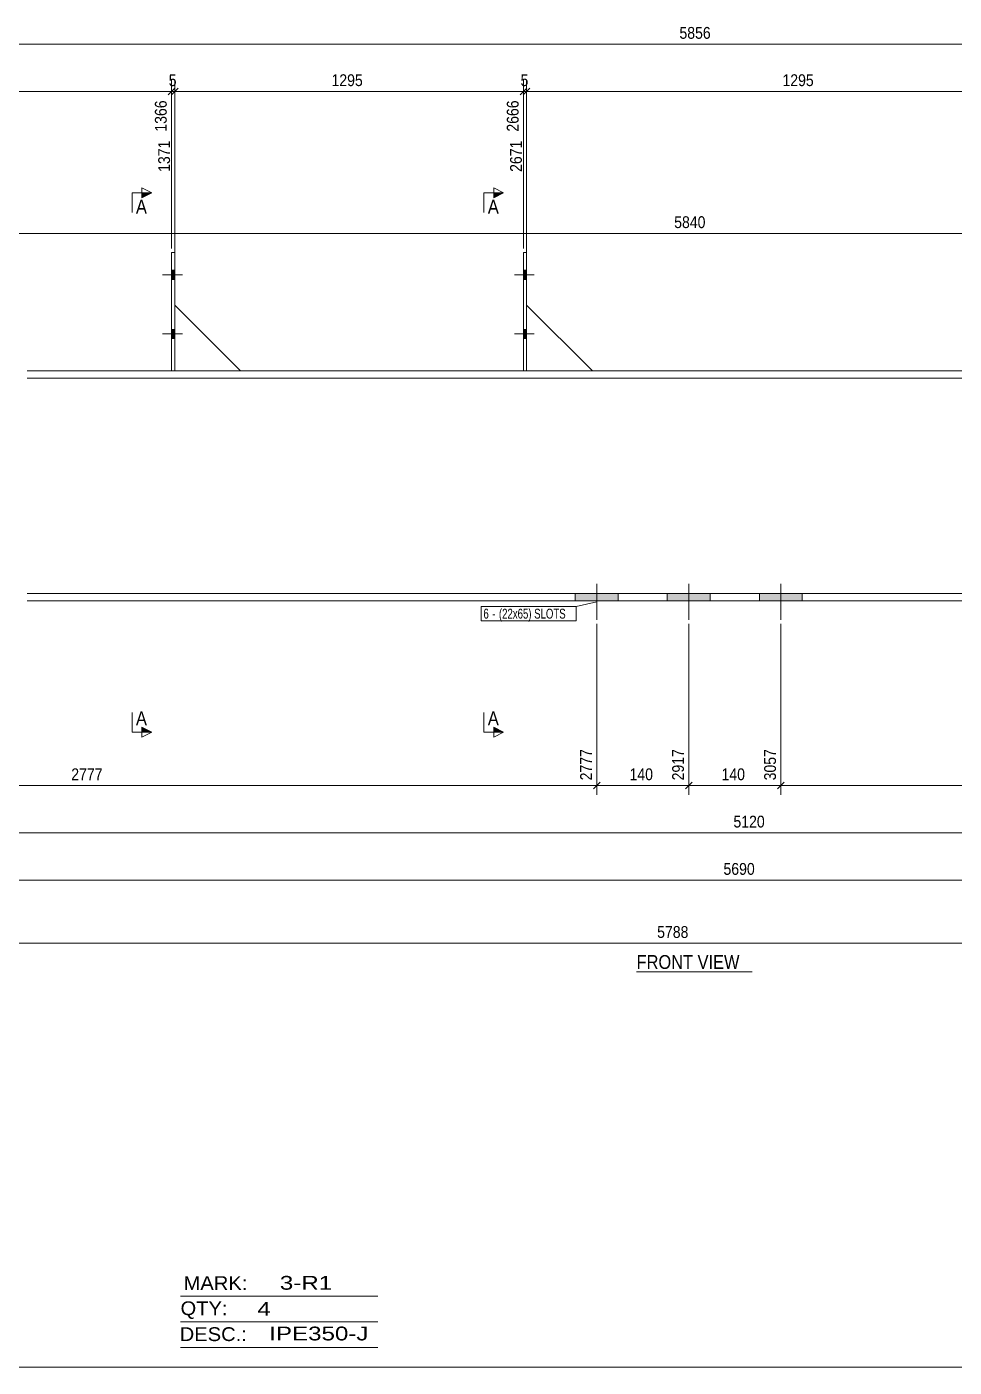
# Model space of a CAD drawing. Header units: millimetres. Extents: x 2 to 825, y 1 to 579.
# Drawn here: x 178.5 to 413.7, y 5 to 344.9 of the extents above; entities that cross this region are included whole.
import ezdxf

# ---------------------------------------------------------------- set-up
doc = ezdxf.new("R2010")
doc.units = ezdxf.units.MM
doc.linetypes.add('XKITLINE00', pattern=[0])
doc.linetypes.add('XKITLINE01', pattern=[4, 1, -1, 1, -1])
for name, color, linetype, lineweight in [('Bolt', 3, 'Continuous', 0), ('BoltMark', 7, 'Continuous', 0), ('Dimensions', 7, 'Continuous', 0), ('DrawingSheet', 5, 'Continuous', 0), ('OtherObjectType', 7, 'Continuous', 0), ('Part', 2, 'Continuous', 0), ('Section', 6, 'Continuous', 0)]:
    doc.layers.add(name, color=color, linetype=linetype, lineweight=lineweight)
doc.styles.add('ARIAL', font='ARIAL.TTF')
doc.styles.add('ARIAL_NARROW', font='ARIALN.TTF')

# ---------------------------------------------------------------- blocks, each defined once
blk = doc.blocks.new('*A2')
at = {"layer": 'Bolt'}
for points in [[(317.62, 199.33), (317.62, 201.16), (328.45, 201.16), (328.45, 199.33)], [(317.62, 199.33), (317.62, 201.16), (328.45, 201.16), (328.45, 199.33)], [(340.95, 199.33), (340.95, 201.16), (351.79, 201.16), (351.79, 199.33)], [(340.95, 199.33), (340.95, 201.16), (351.79, 201.16), (351.79, 199.33)], [(364.29, 199.33), (364.29, 201.16), (375.12, 201.16), (375.12, 199.33)], [(364.29, 199.33), (364.29, 201.16), (375.12, 201.16), (375.12, 199.33)]]:
    blk.add_hatch(color=3, dxfattribs=at).paths.add_polyline_path(points, flags=17)
at = {"layer": 'Bolt', "color": 3, "linetype": 'XKITLINE00', "lineweight": 0}
for p, q in [((317.62, 199.33), (317.62, 201.16)), ((317.62, 199.33), (317.62, 201.16)), ((323.04, 194.5), (323.04, 203.66)), ((323.04, 194.5), (323.04, 203.66)), ((328.45, 199.33), (328.45, 201.16)), ((328.45, 199.33), (328.45, 201.16)), ((340.95, 199.33), (340.95, 201.16)), ((340.95, 199.33), (340.95, 201.16)), ((346.37, 194.5), (346.37, 203.66)), ((346.37, 194.5), (346.37, 203.66)), ((351.79, 199.33), (351.79, 201.16)), ((351.79, 199.33), (351.79, 201.16)), ((364.29, 199.33), (364.29, 201.16)), ((364.29, 199.33), (364.29, 201.16)), ((369.7, 194.5), (369.7, 203.66)), ((369.7, 194.5), (369.7, 203.66)), ((375.12, 199.33), (375.12, 201.16)), ((375.12, 199.33), (375.12, 201.16))]:
    blk.add_line(p, q, dxfattribs=at)
blk = doc.blocks.new('*A5')
at = {"layer": 'Bolt'}
for points in [[(215.2, 283.16), (216.04, 283.16), (216.04, 280.83), (215.2, 280.83)], [(215.2, 283.16), (216.04, 283.16), (216.04, 280.83), (215.2, 280.83)], [(215.2, 268.16), (216.04, 268.16), (216.04, 265.83), (215.2, 265.83)], [(215.2, 268.16), (216.04, 268.16), (216.04, 265.83), (215.2, 265.83)]]:
    blk.add_hatch(color=3, dxfattribs=at).paths.add_polyline_path(points, flags=17)
at = {"layer": 'Bolt', "color": 3, "linetype": 'XKITLINE00', "lineweight": 0}
for p, q in [((216.04, 283.16), (215.2, 283.16)), ((216.04, 283.16), (215.2, 283.16)), ((217.97, 282), (212.97, 282)), ((217.97, 282), (212.97, 282)), ((216.04, 280.83), (215.2, 280.83)), ((216.04, 280.83), (215.2, 280.83)), ((217.97, 267), (212.97, 267)), ((217.97, 267), (212.97, 267)), ((216.04, 268.16), (215.2, 268.16)), ((216.04, 268.16), (215.2, 268.16)), ((216.04, 265.83), (215.2, 265.83)), ((216.04, 265.83), (215.2, 265.83))]:
    blk.add_line(p, q, dxfattribs=at)
blk = doc.blocks.new('*A6')
at = {"layer": 'Bolt'}
for points in [[(304.44, 283.16), (305.27, 283.16), (305.27, 280.83), (304.44, 280.83)], [(304.44, 283.16), (305.27, 283.16), (305.27, 280.83), (304.44, 280.83)], [(304.44, 268.16), (305.27, 268.16), (305.27, 265.83), (304.44, 265.83)], [(304.44, 268.16), (305.27, 268.16), (305.27, 265.83), (304.44, 265.83)]]:
    blk.add_hatch(color=3, dxfattribs=at).paths.add_polyline_path(points, flags=17)
at = {"layer": 'Bolt', "color": 3, "linetype": 'XKITLINE00', "lineweight": 0}
for p, q in [((305.27, 283.16), (304.44, 283.16)), ((305.27, 283.16), (304.44, 283.16)), ((307.2, 282), (302.2, 282)), ((307.2, 282), (302.2, 282)), ((305.27, 280.83), (304.44, 280.83)), ((305.27, 280.83), (304.44, 280.83)), ((307.2, 267), (302.2, 267)), ((307.2, 267), (302.2, 267)), ((305.27, 268.16), (304.44, 268.16)), ((305.27, 268.16), (304.44, 268.16)), ((305.27, 265.83), (304.44, 265.83)), ((305.27, 265.83), (304.44, 265.83))]:
    blk.add_line(p, q, dxfattribs=at)
blk = doc.blocks.new('*A12')
at = {"layer": 'Part', "color": 2, "linetype": 'XKITLINE00', "lineweight": 0}
for p, q in [((267.7, 257.66), (178.57, 257.66)), ((267.7, 255.83), (178.57, 255.83)), ((407.2, 257.66), (267.8, 257.66)), ((407.2, 255.83), (267.8, 255.83)), ((496.44, 257.66), (407.3, 257.66)), ((496.44, 255.83), (407.3, 255.83)), ((267.7, 201.16), (178.57, 201.16)), ((407.2, 201.16), (267.8, 201.16)), ((496.44, 201.16), (407.3, 201.16)), ((267.7, 199.33), (178.57, 199.33)), ((407.2, 199.33), (267.8, 199.33)), ((496.44, 199.33), (407.3, 199.33))]:
    blk.add_line(p, q, dxfattribs=at)
blk = doc.blocks.new('*A15')
at = {"layer": 'Part', "color": 2, "linetype": 'XKITLINE00', "lineweight": 0}
blk.add_line((232.7, 257.66), (216.04, 274.33), dxfattribs=at)
at = {"layer": 'Part', "color": 7, "linetype": 'XKITLINE01', "lineweight": 0}
for p, q in [((216.04, 274.33), (216.04, 257.66)), ((216.04, 257.66), (232.7, 257.66))]:
    blk.add_line(p, q, dxfattribs=at)
blk = doc.blocks.new('*A16')
at = {"layer": 'Part', "color": 2, "linetype": 'XKITLINE00', "lineweight": 0}
for p, q in [((215.2, 287.66), (216.04, 287.66)), ((215.2, 287.66), (215.2, 257.66)), ((216.04, 287.66), (216.04, 257.66))]:
    blk.add_line(p, q, dxfattribs=at)
at = {"layer": 'Part', "color": 7, "linetype": 'XKITLINE01', "lineweight": 0}
blk.add_line((216.04, 257.66), (215.2, 257.66), dxfattribs=at)
blk = doc.blocks.new('*A17')
at = {"layer": 'Part', "color": 2, "linetype": 'XKITLINE00', "lineweight": 0}
blk.add_line((321.94, 257.66), (305.27, 274.33), dxfattribs=at)
at = {"layer": 'Part', "color": 7, "linetype": 'XKITLINE01', "lineweight": 0}
for p, q in [((305.27, 274.33), (305.27, 257.66)), ((305.27, 257.66), (321.94, 257.66))]:
    blk.add_line(p, q, dxfattribs=at)
blk = doc.blocks.new('*A18')
at = {"layer": 'Part', "color": 2, "linetype": 'XKITLINE00', "lineweight": 0}
for p, q in [((304.44, 287.66), (305.27, 287.66)), ((304.44, 287.66), (304.44, 257.66)), ((305.27, 287.66), (305.27, 257.66))]:
    blk.add_line(p, q, dxfattribs=at)
at = {"layer": 'Part', "color": 7, "linetype": 'XKITLINE01', "lineweight": 0}
blk.add_line((305.27, 257.66), (304.44, 257.66), dxfattribs=at)
blk = doc.blocks.new('*A60')
at = {"layer": 'DrawingSheet', "color": 5, "linetype": 'XKITLINE00', "lineweight": 0}
blk.add_line((5, 5), (825, 5), dxfattribs=at)
blk = doc.blocks.new('*A64')
at = {"layer": 'OtherObjectType', "color": 6, "linetype": 'XKITLINE00', "lineweight": 0}
for p, q in [((217.5, 23), (267.5, 23)), ((217.5, 16.5), (267.5, 16.5)), ((217.5, 10), (267.5, 10))]:
    blk.add_line(p, q, dxfattribs=at)
at = {"layer": 'OtherObjectType', "color": 6, "style": 'ARIAL_NARROW'}
for s, width, p in [('MARK:', 1.275, (218.27, 24.58)), ('3-R1', 1.525501, (242.69, 24.65)), ('QTY:', 1.275, (217.5, 18.19)), ('4', 1.525501, (236.99, 18.05)), ('DESC.:', 1.275, (217.29, 11.63)), ('IPE350-J', 1.525501, (240, 11.79))]:
    blk.add_text(s, height=3.5, dxfattribs=dict(at, width=width)).set_placement(p)
blk = doc.blocks.new('*A77')
at = {"layer": 'BoltMark', "color": 7, "linetype": 'XKITLINE00', "lineweight": 0}
for p, q in [((293.72, 197.93), (317.84, 197.93)), ((293.72, 194.23), (293.72, 197.93)), ((323.04, 199.08), (317.84, 197.93)), ((317.84, 194.23), (317.84, 197.93)), ((293.72, 194.23), (317.84, 194.23))]:
    blk.add_line(p, q, dxfattribs=at)
at = {"layer": 'BoltMark', "color": 3, "style": 'ARIAL_NARROW', "width": 0.85}
for s, p in [('6', (294.32, 194.83)), ('(22x65) SLOTS', (298.25, 194.83)), ('-', (296.59, 194.83))]:
    blk.add_text(s, height=2.5, dxfattribs=at).set_placement(p)
blk = doc.blocks.new('*A85')
at = {"layer": 'Section'}
for points in [[(207.7, 302.77), (210.2, 302.77), (207.7, 301.52)], [(207.7, 167.3), (210.2, 166.05), (207.7, 166.05)]]:
    blk.add_hatch(color=3, dxfattribs=at).paths.add_polyline_path(points, flags=17)
at = {"layer": 'Section', "color": 1, "linetype": 'XKITLINE00', "lineweight": 0}
for p, q in [((205.2, 302.77), (205.2, 297.77)), ((205.2, 302.77), (210.2, 302.77)), ((205.2, 166.05), (205.2, 171.05)), ((205.2, 166.05), (210.2, 166.05))]:
    blk.add_line(p, q, dxfattribs=at)
at = {"layer": 'Section', "color": 3, "linetype": 'XKITLINE00', "lineweight": 0}
for p, q in [((207.7, 301.52), (207.7, 304.02)), ((207.7, 304.02), (210.2, 302.77)), ((210.2, 302.77), (207.7, 301.52)), ((210.2, 166.05), (207.7, 167.3)), ((207.7, 167.3), (207.7, 164.8)), ((210.2, 166.05), (207.7, 164.8))]:
    blk.add_line(p, q, dxfattribs=at)
at = {"layer": 'Section', "color": 7, "style": 'ARIAL', "width": 0.85}
for p in [(206.2, 297.52), (206.2, 167.8)]:
    blk.add_text('A', height=3.5, dxfattribs=at).set_placement(p)
blk = doc.blocks.new('*A87')
at = {"layer": 'Section'}
for points in [[(296.94, 302.77), (299.44, 302.77), (296.94, 301.52)], [(296.94, 167.3), (299.44, 166.05), (296.94, 166.05)]]:
    blk.add_hatch(color=3, dxfattribs=at).paths.add_polyline_path(points, flags=17)
at = {"layer": 'Section', "color": 1, "linetype": 'XKITLINE00', "lineweight": 0}
for p, q in [((294.44, 302.77), (294.44, 297.77)), ((294.44, 302.77), (299.44, 302.77)), ((294.44, 166.05), (294.44, 171.05)), ((294.44, 166.05), (299.44, 166.05))]:
    blk.add_line(p, q, dxfattribs=at)
at = {"layer": 'Section', "color": 3, "linetype": 'XKITLINE00', "lineweight": 0}
for p, q in [((296.94, 301.52), (296.94, 304.02)), ((296.94, 304.02), (299.44, 302.77)), ((299.44, 302.77), (296.94, 301.52)), ((299.44, 166.05), (296.94, 167.3)), ((296.94, 167.3), (296.94, 164.8)), ((299.44, 166.05), (296.94, 164.8))]:
    blk.add_line(p, q, dxfattribs=at)
at = {"layer": 'Section', "color": 7, "style": 'ARIAL', "width": 0.85}
for p in [(295.44, 297.52), (295.44, 167.8)]:
    blk.add_text('A', height=3.5, dxfattribs=at).set_placement(p)
blk = doc.blocks.new('*A89')
at = {"layer": 'OtherObjectType', "color": 7, "linetype": 'XKITLINE00', "lineweight": 0}
blk.add_line((333.16, 105.25), (362.46, 105.25), dxfattribs=at)
at = {"layer": 'OtherObjectType', "color": 7, "style": 'ARIAL', "width": 0.85}
blk.add_text('FRONT VIEW', height=3.5, dxfattribs=at).set_placement((333.16, 106))
blk = doc.blocks.new('*A91')
at = {"layer": 'Dimensions', "color": 7, "linetype": 'XKITLINE00', "lineweight": 0}
blk.add_line((65.47, 340.5), (631.48, 340.5), dxfattribs=at)
at = {"layer": 'Dimensions', "color": 3, "style": 'ARIAL', "width": 0.85}
blk.add_text('5856', height=3, dxfattribs=at).set_placement((344.02, 341.85))
blk = doc.blocks.new('*A92')
at = {"layer": 'Dimensions', "color": 7, "linetype": 'XKITLINE00', "lineweight": 0}
blk.add_line((65.47, 292.5), (628.82, 292.5), dxfattribs=at)
at = {"layer": 'Dimensions', "color": 3, "style": 'ARIAL', "width": 0.85}
blk.add_text('5840', height=3, dxfattribs=at).set_placement((342.69, 293.85))
blk = doc.blocks.new('*A94')
at = {"layer": 'Dimensions', "color": 7, "linetype": 'XKITLINE00', "lineweight": 0}
blk.add_line((65.47, 112.5), (620.16, 112.5), dxfattribs=at)
at = {"layer": 'Dimensions', "color": 3, "style": 'ARIAL', "width": 0.85}
blk.add_text('5788', height=3, dxfattribs=at).set_placement((338.37, 113.85))
blk = doc.blocks.new('*A98')
at = {"layer": 'Dimensions', "color": 7, "linetype": 'XKITLINE00', "lineweight": 0}
blk.add_line((90.47, 128.5), (628.82, 128.5), dxfattribs=at)
at = {"layer": 'Dimensions', "color": 3, "style": 'ARIAL', "width": 0.85}
blk.add_text('5690', height=3, dxfattribs=at).set_placement((355.19, 129.85))
blk = doc.blocks.new('*A100')
at = {"layer": 'Dimensions', "color": 7, "linetype": 'XKITLINE00', "lineweight": 0}
blk.add_line((140.47, 140.5), (583.87, 140.5), dxfattribs=at)
at = {"layer": 'Dimensions', "color": 3, "style": 'ARIAL', "width": 0.85}
blk.add_text('5120', height=3, dxfattribs=at).set_placement((357.72, 141.85))
blk = doc.blocks.new('*A102')
at = {"layer": 'Dimensions', "color": 7, "linetype": 'XKITLINE00', "lineweight": 0}
for p, q in [((65.47, 196.66), (65.47, 150.1)), ((323.04, 193.5), (323.04, 150.1)), ((66.32, 153.34), (64.62, 151.65)), ((323.89, 153.34), (322.19, 151.65)), ((65.47, 152.5), (323.04, 152.5))]:
    blk.add_line(p, q, dxfattribs=at)
at = {"layer": 'Dimensions', "color": 3}
for p in [(65.47, 152.5), (323.04, 152.5)]:
    blk.add_point(p, dxfattribs=at)
at = {"layer": 'Dimensions', "color": 3, "style": 'ARIAL', "width": 0.85}
blk.add_text('2777', height=3, rotation=90.0002, dxfattribs=at).set_placement((321.84, 153.8))
blk.add_text('2777', height=3, dxfattribs=at).set_placement((189.8, 153.85))
blk = doc.blocks.new('*A103')
at = {"layer": 'Dimensions', "color": 7, "linetype": 'XKITLINE00', "lineweight": 0}
for p, q in [((323.04, 193.5), (323.04, 150.1)), ((346.37, 193.5), (346.37, 150.1)), ((323.89, 153.34), (322.19, 151.65)), ((347.22, 153.34), (345.52, 151.65)), ((323.04, 152.5), (346.37, 152.5))]:
    blk.add_line(p, q, dxfattribs=at)
at = {"layer": 'Dimensions', "color": 3}
for p in [(323.04, 152.5), (346.37, 152.5)]:
    blk.add_point(p, dxfattribs=at)
at = {"layer": 'Dimensions', "color": 3, "style": 'ARIAL', "width": 0.85}
blk.add_text('2917', height=3, rotation=90.0002, dxfattribs=at).set_placement((345.17, 153.8))
blk.add_text('140', height=3, dxfattribs=at).set_placement((331.37, 153.85))
blk = doc.blocks.new('*A104')
at = {"layer": 'Dimensions', "color": 7, "linetype": 'XKITLINE00', "lineweight": 0}
for p, q in [((346.37, 193.5), (346.37, 150.1)), ((369.7, 193.5), (369.7, 150.1)), ((347.22, 153.34), (345.52, 151.65)), ((370.55, 153.34), (368.86, 151.65)), ((346.37, 152.5), (369.7, 152.5))]:
    blk.add_line(p, q, dxfattribs=at)
at = {"layer": 'Dimensions', "color": 3}
for p in [(346.37, 152.5), (369.7, 152.5)]:
    blk.add_point(p, dxfattribs=at)
at = {"layer": 'Dimensions', "color": 3, "style": 'ARIAL', "width": 0.85}
blk.add_text('3057', height=3, rotation=90.0002, dxfattribs=at).set_placement((368.5, 153.8))
blk.add_text('140', height=3, dxfattribs=at).set_placement((354.7, 153.85))
blk = doc.blocks.new('*A105')
at = {"layer": 'Dimensions', "color": 7, "linetype": 'XKITLINE00', "lineweight": 0}
for p, q in [((628.82, 256.66), (628.82, 150.1)), ((369.7, 193.5), (369.7, 150.1)), ((370.55, 153.34), (368.86, 151.65)), ((629.66, 153.34), (627.97, 151.65)), ((369.7, 152.5), (628.82, 152.5))]:
    blk.add_line(p, q, dxfattribs=at)
at = {"layer": 'Dimensions', "color": 3}
for p in [(369.7, 152.5), (628.82, 152.5)]:
    blk.add_point(p, dxfattribs=at)
at = {"layer": 'Dimensions', "color": 3, "style": 'ARIAL', "width": 0.85}
blk.add_text('5840', height=3, rotation=90.0002, dxfattribs=at).set_placement((627.62, 153.8))
blk.add_text('2782', height=3, dxfattribs=at).set_placement((494.81, 153.85))
blk = doc.blocks.new('*A108')
at = {"layer": 'Dimensions', "color": 7, "linetype": 'XKITLINE00', "lineweight": 0}
for p, q in [((77.27, 275.33), (77.27, 331.35)), ((215.2, 288.66), (215.2, 331.35)), ((78.12, 329.34), (76.42, 327.65)), ((77.27, 328.5), (215.2, 328.5)), ((216.05, 329.34), (214.35, 327.65))]:
    blk.add_line(p, q, dxfattribs=at)
at = {"layer": 'Dimensions', "color": 3}
for p in [(77.27, 328.5), (215.2, 328.5)]:
    blk.add_point(p, dxfattribs=at)
at = {"layer": 'Dimensions', "color": 3, "style": 'ARIAL', "width": 0.85}
blk.add_text('1295', height=3, dxfattribs=at).set_placement((141.79, 329.85))
blk.add_text('1366', height=3, rotation=90.0002, dxfattribs=at).set_placement((214, 318.3))
blk = doc.blocks.new('*A109')
at = {"layer": 'Dimensions', "color": 7, "linetype": 'XKITLINE00', "lineweight": 0}
for p, q in [((215.2, 288.66), (215.2, 331.35)), ((216.04, 275.33), (216.04, 331.35)), ((216.05, 329.34), (214.35, 327.65)), ((216.89, 329.34), (215.19, 327.65)), ((215.2, 328.5), (216.04, 328.5))]:
    blk.add_line(p, q, dxfattribs=at)
at = {"layer": 'Dimensions', "color": 3}
for p in [(215.2, 328.5), (216.04, 328.5)]:
    blk.add_point(p, dxfattribs=at)
at = {"layer": 'Dimensions', "color": 3, "style": 'ARIAL', "width": 0.85}
blk.add_text('5', height=3, dxfattribs=at).set_placement((214.51, 329.85))
blk.add_text('1371', height=3, rotation=90.0002, dxfattribs=at).set_placement((214.84, 308.1))
blk = doc.blocks.new('*A110')
at = {"layer": 'Dimensions', "color": 7, "linetype": 'XKITLINE00', "lineweight": 0}
for p, q in [((216.04, 275.33), (216.04, 331.35)), ((304.44, 288.66), (304.44, 331.35)), ((216.89, 329.34), (215.19, 327.65)), ((216.04, 328.5), (304.44, 328.5)), ((305.29, 329.34), (303.59, 327.65))]:
    blk.add_line(p, q, dxfattribs=at)
at = {"layer": 'Dimensions', "color": 3}
for p in [(216.04, 328.5), (304.44, 328.5)]:
    blk.add_point(p, dxfattribs=at)
at = {"layer": 'Dimensions', "color": 3, "style": 'ARIAL', "width": 0.85}
blk.add_text('1295', height=3, dxfattribs=at).set_placement((255.79, 329.85))
blk.add_text('2666', height=3, rotation=90.0002, dxfattribs=at).set_placement((303.24, 318.3))
blk = doc.blocks.new('*A111')
at = {"layer": 'Dimensions', "color": 7, "linetype": 'XKITLINE00', "lineweight": 0}
for p, q in [((304.44, 288.66), (304.44, 331.35)), ((305.27, 275.33), (305.27, 331.35)), ((305.29, 329.34), (303.59, 327.65)), ((306.12, 329.34), (304.42, 327.65)), ((304.44, 328.5), (305.27, 328.5))]:
    blk.add_line(p, q, dxfattribs=at)
at = {"layer": 'Dimensions', "color": 3}
for p in [(304.44, 328.5), (305.27, 328.5)]:
    blk.add_point(p, dxfattribs=at)
at = {"layer": 'Dimensions', "color": 3, "style": 'ARIAL', "width": 0.85}
blk.add_text('5', height=3, dxfattribs=at).set_placement((303.74, 329.85))
blk.add_text('2671', height=3, rotation=90.0002, dxfattribs=at).set_placement((304.07, 308.1))
blk = doc.blocks.new('*A112')
at = {"layer": 'Dimensions', "color": 7, "linetype": 'XKITLINE00', "lineweight": 0}
for p, q in [((305.27, 275.33), (305.27, 331.35)), ((443.94, 288.66), (443.94, 331.35)), ((306.12, 329.34), (304.42, 327.65)), ((305.27, 328.5), (443.94, 328.5)), ((444.79, 329.34), (443.09, 327.65))]:
    blk.add_line(p, q, dxfattribs=at)
at = {"layer": 'Dimensions', "color": 3}
for p in [(305.27, 328.5), (443.94, 328.5)]:
    blk.add_point(p, dxfattribs=at)
at = {"layer": 'Dimensions', "color": 3, "style": 'ARIAL', "width": 0.85}
blk.add_text('1295', height=3, dxfattribs=at).set_placement((370.15, 329.85))
blk.add_text('3966', height=3, rotation=90.0002, dxfattribs=at).set_placement((442.74, 318.3))

msp = doc.modelspace()

# ---------------------------------------------------------------- block references
at = {"lineweight": 0}
for name in ['*A60', '*A91', '*A108', '*A109', '*A110', '*A111', '*A112', '*A85', '*A87', '*A92', '*A16', '*A18', '*A5', '*A6', '*A15', '*A17', '*A98', '*A105', '*A100', '*A2', '*A94', '*A77', '*A102', '*A103', '*A104', '*A89', '*A64']:
    msp.add_blockref(name, (0, 0), dxfattribs=at)
at = {"layer": 'Part', "lineweight": 0}
msp.add_blockref('*A12', (0, 0), dxfattribs=at)

doc.saveas('drawing.dxf')
